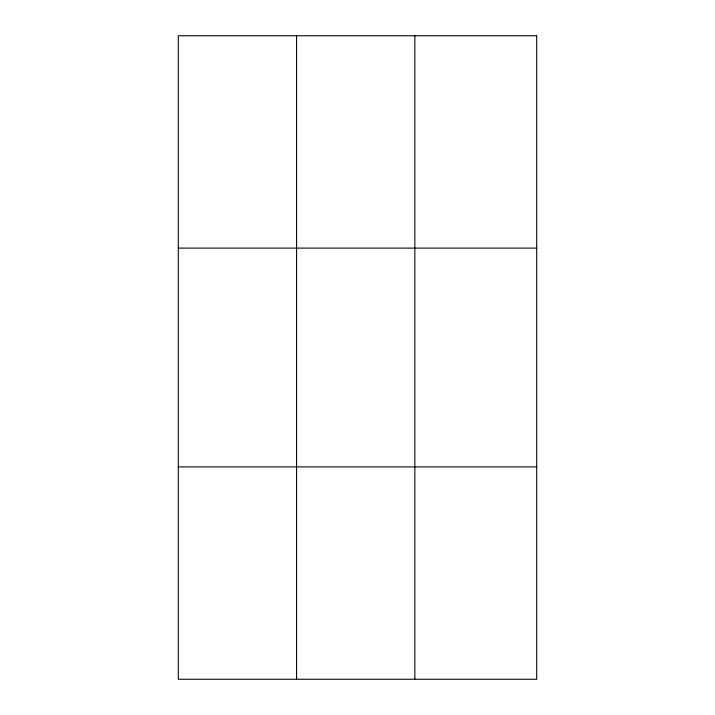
<?xml version="1.0" encoding="UTF-8"?>
<svg xmlns="http://www.w3.org/2000/svg" width="715" height="715" viewBox="0 0 715 715"><rect width="100%" height="100%" fill="white"/><g stroke="black" fill="none" stroke-linecap="round" stroke-linejoin="round"><path stroke-width="1.07" d="M296.573 679.25L296.573 35.75M414.843 679.25L414.843 35.75M178.294 248.105L536.706 248.105M178.294 466.895L536.706 466.895M536.706 35.75L536.706 679.25L178.294 679.25L178.294 35.75L536.706 35.75"/></g></svg>
